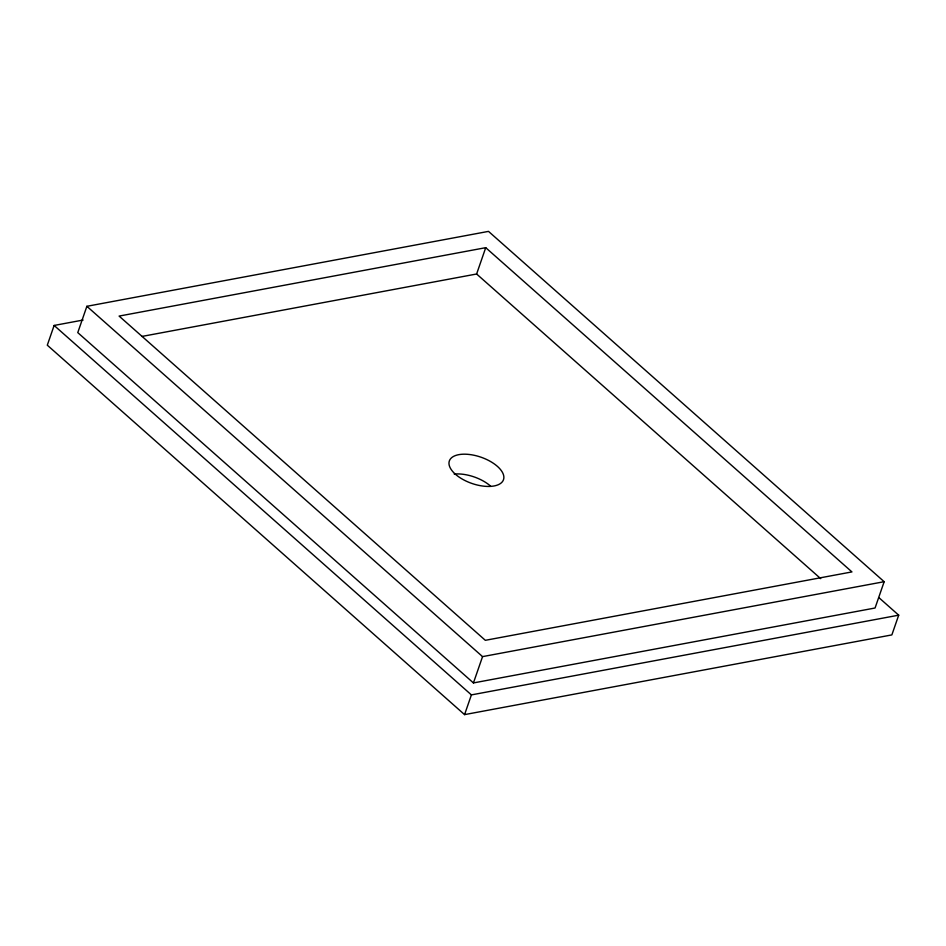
<?xml version="1.0" encoding="UTF-8"?>
<svg xmlns="http://www.w3.org/2000/svg" width="946" height="946" viewBox="0 0 946 946"><rect width="100%" height="100%" fill="white"/><g stroke="black" fill="none" stroke-linecap="round" stroke-linejoin="round"><path stroke-width="1.42" d="M83.106 320.044L54.135 325.448L47.3 345.184L464.569 714.62L891.865 634.908L898.7 615.172L878.834 597.576M86.878 306.303L77.773 332.614L473.438 682.929L875.062 608.006L884.167 581.695L488.503 231.38L86.878 306.303L482.555 656.619L884.167 581.695M141.888 336.445L476.618 273.997L485.724 247.675L851.932 571.916L485.333 640.312L119.113 316.082L485.724 247.675M473.438 682.929L482.555 656.619M464.569 714.62L471.404 694.896L898.7 615.172M476.618 273.997L820.702 578.645M54.135 325.448L471.404 694.896M454.198 474.076A28.652 13.894 19.1 0 1 490.596 486.126M455.404 474.23A28.652 13.894 19.1 0 0 502.231 481.904A28.652 13.894 19.1 0 0 471.616 454.801A28.652 13.894 19.1 0 0 455.404 474.23"/></g></svg>
